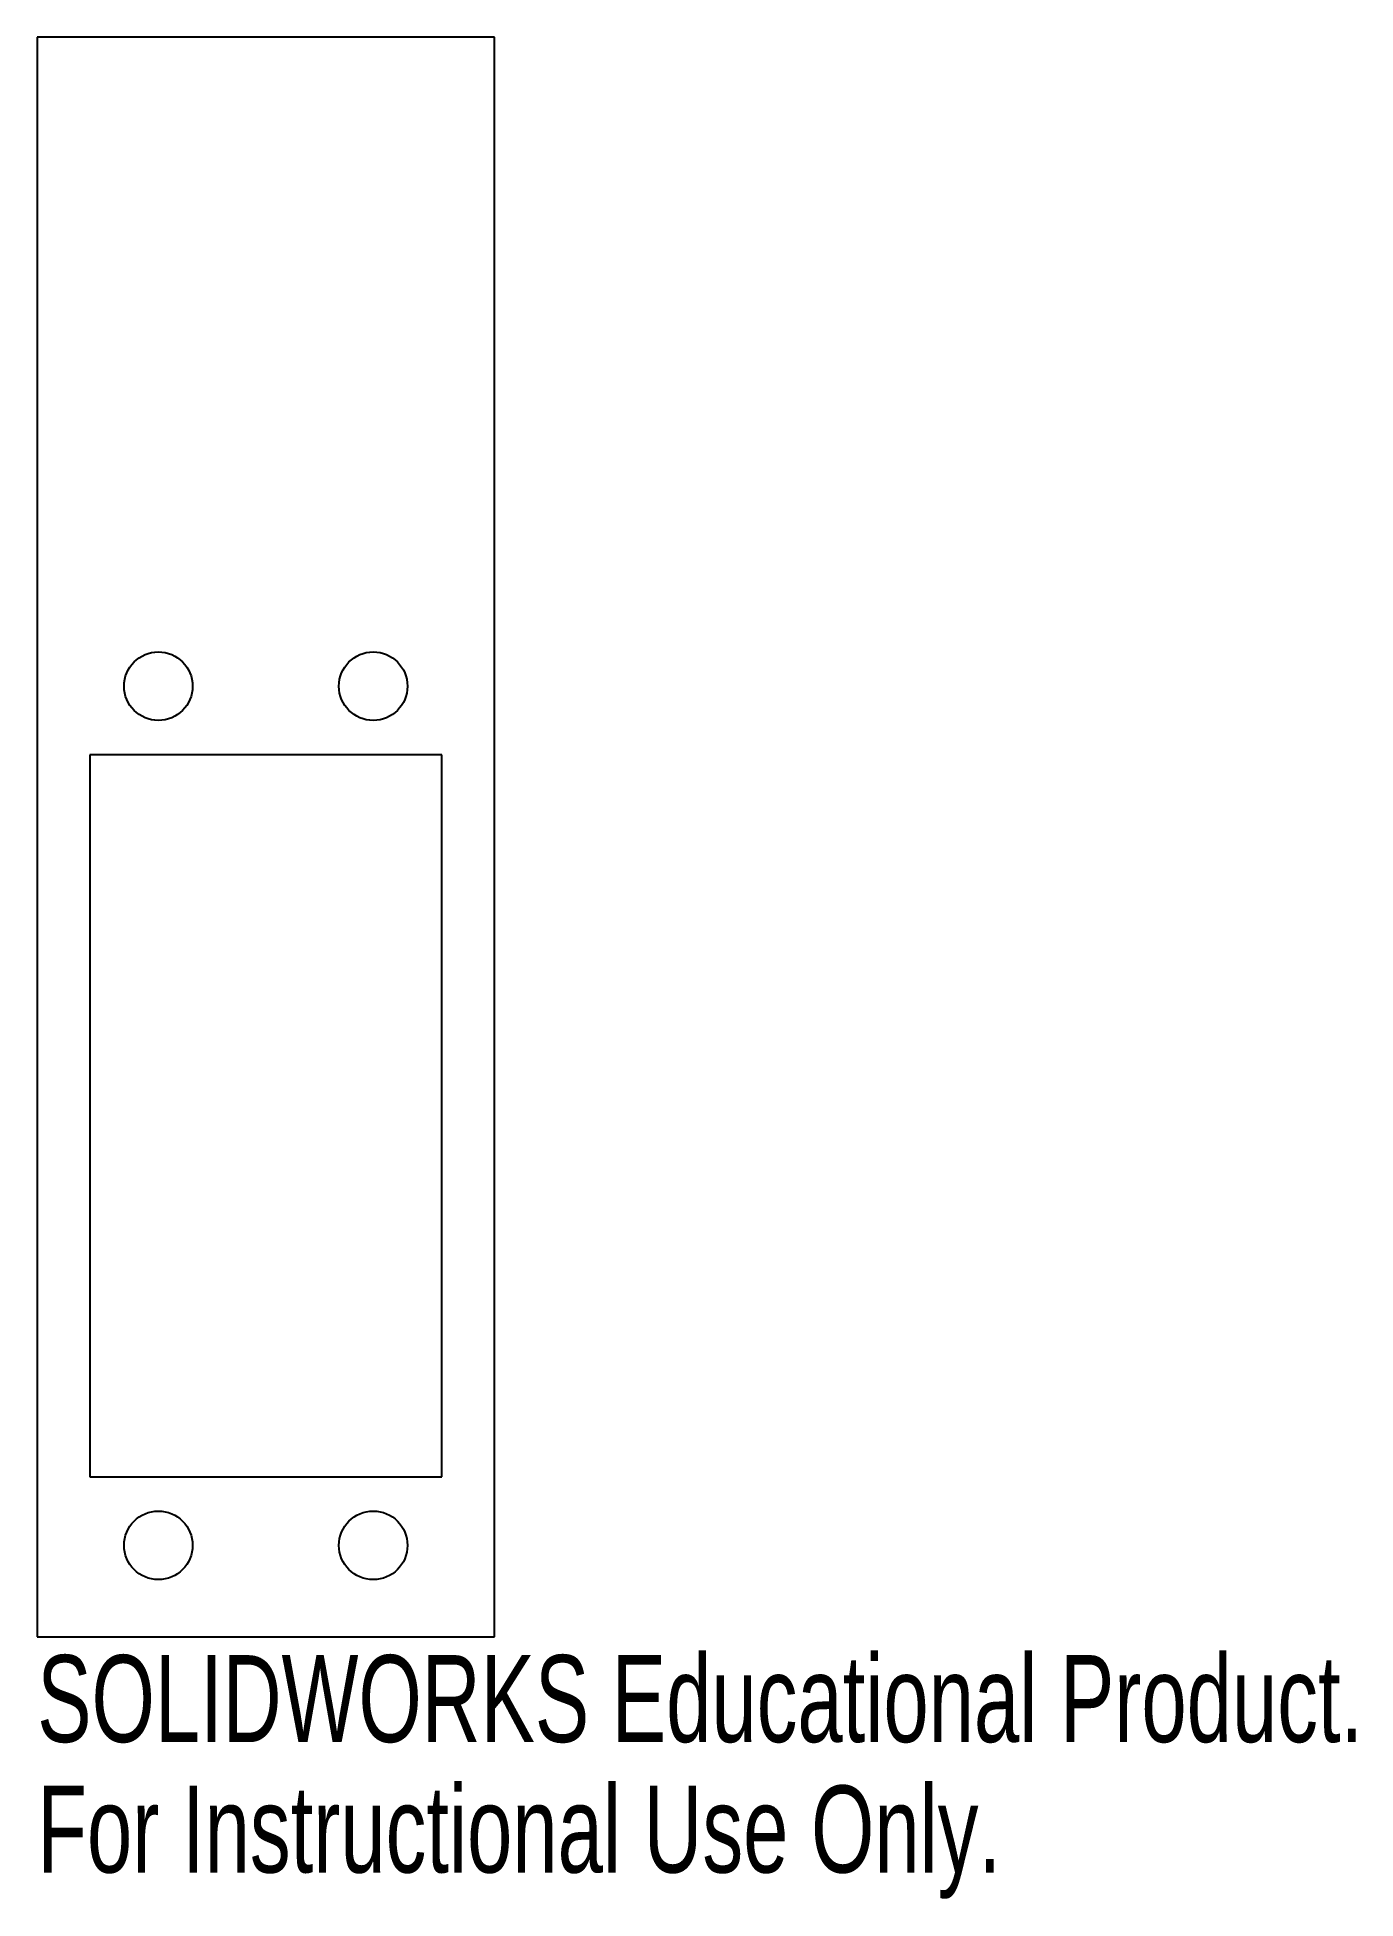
# Model space of a CAD drawing. Header units: inches. Extents: x 0 to 2.88, y -0.57 to 3.5.
import ezdxf

# ---------------------------------------------------------------- set-up
doc = ezdxf.new("R2010")
doc.units = ezdxf.units.IN
doc.header["$MEASUREMENT"] = 0
doc.styles.add('SLDTEXTSTYLE0', font='TXT', dxfattribs={"width": 0.7})

msp = doc.modelspace()

# ---------------------------------------------------------------- linework, layer by layer
at = {"color": 7, "linetype": 'Continuous', "lineweight": 25}
for p, q in [((1, 3.5), (0, 3.5)), ((0, 3.5), (0, 0)), ((1, 0), (1, 3.5)), ((0.885, 1.93), (0.115, 1.93)), ((0.115, 1.93), (0.115, 0.35)), ((0.885, 0.35), (0.885, 1.93)), ((0.115, 0.35), (0.885, 0.35)), ((0, 0), (1, 0))]:
    msp.add_line(p, q, dxfattribs=at)
for centre in [(0.265, 2.08), (0.735, 2.08), (0.265, 0.2), (0.735, 0.2)]:
    msp.add_circle(centre, 0.075, dxfattribs=at)

# ---------------------------------------------------------------- texts
at = {"color": 7, "linetype": 'Continuous', "char_height": 0.1903, "attachment_point": 1, "style": 'SLDTEXTSTYLE0'}
for s, insert in [('SOLIDWORKS Educational Product.', (0, -0.0401)), ('For Instructional Use Only.', (0, -0.3256))]:
    msp.add_mtext(s, dxfattribs=dict(at, insert=insert))

doc.saveas('drawing.dxf')
